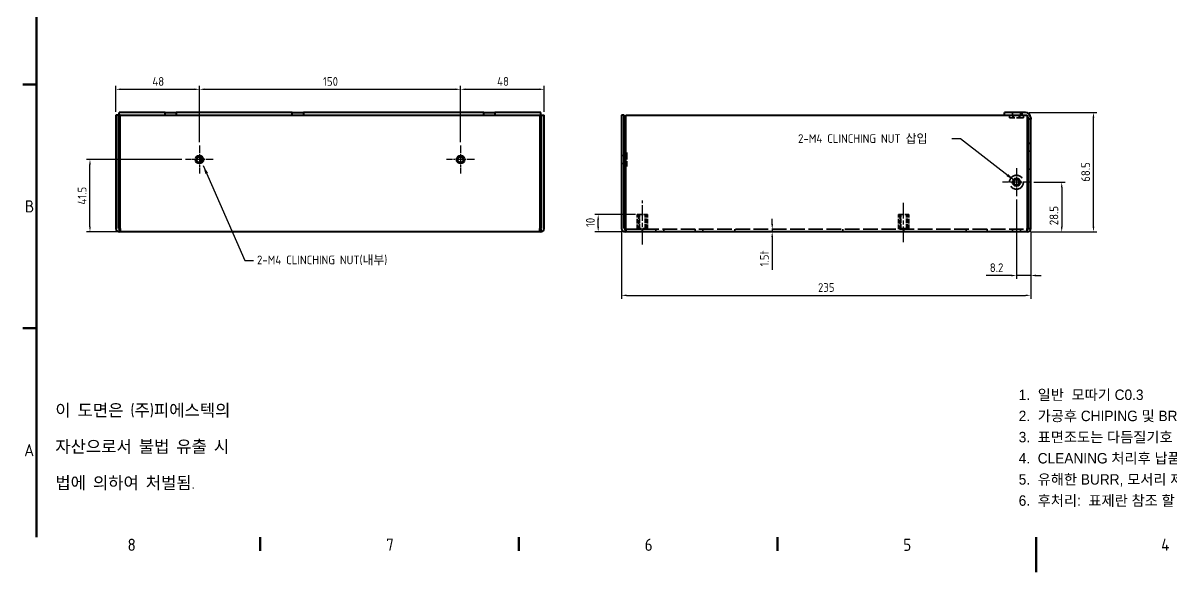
# Model space of a CAD drawing. Header units: millimetres. Extents: x 0 to 1188, y 0 to 840.
# Drawn here: x 12 to 672, y 0 to 315 of the extents above; entities that cross this region are included whole.
import ezdxf

# ---------------------------------------------------------------- set-up
doc = ezdxf.new("R2010")
doc.units = ezdxf.units.MM
doc.header["$LTSCALE"] = 2
doc.linetypes.add('CHAIN', pattern=[0.3543, 0.2362, -0.0295, 0.0591, -0.0295])
doc.linetypes.add('DASHED', pattern=[0.2067, 0.1654, -0.0413])
doc.layers.get('0').update_dxf_attribs({"color": 3, "lineweight": 25})
for name, color, linetype, lineweight in [('가려진 것(ISO)', 2, 'DASHED', 35), ('가시적인 것(ISO)', 3, 'Continuous', 40), ('가시적인 좁은 것(ISO)', 3, 'Continuous', 35), ('경계(ISO)', 7, 'Continuous', 50), ('기호(ISO)', 5, 'Continuous', 25), ('중심 표식(ISO)', 1, 'Continuous', 25), ('중심선(ISO)', 1, 'Continuous', 25), ('치수(ISO)', 2, 'Continuous', 25)]:
    doc.layers.add(name, color=color, linetype=linetype, lineweight=lineweight)
doc.styles.add('ISO Proportional', font='arial.ttf')
doc.styles.add('문자 텍스트_PSTEK_POSCO', font='isocp.shx')
doc.styles.add('치수 텍스트_PSTEK_POSCO', font='isocp.shx')
doc.dimstyles.new('치수_PSTEK_POSCO', dxfattribs={"dimscale": 2, "dimtxt": 2.5, "dimasz": 1.5, "dimexe": 1, "dimexo": 1, "dimgap": 1, "dimtad": 1, "dimrnd": 1e-08, "dimdsep": 46, "dimtxsty": '치수 텍스트_PSTEK_POSCO', "dimcen": 0.09, "dimdle": 10, "dimclrd": 7, "dimclre": 7, "dimclrt": 2, "dimadec": 1, "dimazin": 2, "dimtfac": 1, "dimtmove": 0, "dimatfit": 3, "dimfxl": 0, "dimtolj": 1, "dimlwd": -1, "dimlwe": -1, "dimarcsym": 0})
doc.dimstyles.new('치수_PSTEK_POSCO$7', dxfattribs={"dimscale": 2, "dimtxt": 2.5, "dimasz": 2.5, "dimexe": 1, "dimexo": 1, "dimgap": 1, "dimtad": 1, "dimrnd": 1e-08, "dimdsep": 46, "dimtxsty": '치수 텍스트_PSTEK_POSCO', "dimcen": 0.09, "dimdle": 10, "dimclrd": 7, "dimclre": 7, "dimclrt": 2, "dimadec": 1, "dimazin": 2, "dimtfac": 1, "dimtmove": 0, "dimatfit": 3, "dimfxl": 0, "dimtolj": 1, "dimlwd": -1, "dimlwe": -1, "dimarcsym": 0})

# ---------------------------------------------------------------- blocks, each defined once
blk = doc.blocks.new('경계 Default Border')
at = {"layer": '경계(ISO)'}
for p, q in [((10, 140), (6.1, 140)), ((10, 70), (6.1, 70)), ((74.25, 10), (74.25, 6.1)), ((148.5, 10), (148.5, 6.1)), ((222.75, 10), (222.75, 6.1))]:
    blk.add_line(p, q, dxfattribs=at)
at = {"layer": '경계(ISO)', "flags": 128}
for points in [[(10, 10), (10, 410)], [(297, 0), (297, 10)]]:
    blk.add_lwpolyline(points, dxfattribs=at)
at = {"layer": '경계(ISO)', "color": 2, "char_height": 3.5, "attachment_point": 7, "style": '문자 텍스트_PSTEK_POSCO'}
for s, insert in [('B', (6.66, 103.22)), ('A', (6.47, 33.24)), ('8', (36.13, 6.07)), ('7', (110.38, 6.09)), ('6', (184.63, 6.07)), ('5', (258.88, 6.07)), ('4', (332.93, 6.1))]:
    blk.add_mtext(s, dxfattribs=dict(at, insert=insert))
blk = doc.blocks.new('*D22')
at = {"layer": 'Defpoints', "color": 0}
for p in [(355.94, 197.32), (590.94, 197.32), (590.94, 158.87)]:
    blk.add_point(p, dxfattribs=at)
at = {"layer": '치수(ISO)', "color": 7}
for p, q in [((355.94, 195.32), (355.94, 156.87)), ((590.94, 195.32), (590.94, 156.87)), ((358.94, 158.87), (587.94, 158.87))]:
    blk.add_line(p, q, dxfattribs=at)
for points in [[(358.94, 159.37), (358.94, 158.37), (355.94, 158.87)], [(587.94, 159.37), (587.94, 158.37), (590.94, 158.87)]]:
    blk.add_solid(points, dxfattribs=at)
at = {"layer": '치수(ISO)', "color": 2, "insert": (468.77, 163.37), "char_height": 5, "attachment_point": 4, "style": '치수 텍스트_PSTEK_POSCO'}
blk.add_mtext('\\A1;235', dxfattribs=at)
blk = doc.blocks.new('*D23')
at = {"layer": 'Defpoints', "color": 0}
for p in [(582.74, 215.82), (590.94, 197.32), (590.94, 170.26)]:
    blk.add_point(p, dxfattribs=at)
at = {"layer": '치수(ISO)', "color": 7}
for p, q in [((582.74, 213.82), (582.74, 168.26)), ((590.94, 195.32), (590.94, 168.26)), ((579.74, 170.26), (565.44, 170.26)), ((590.94, 170.26), (582.74, 170.26)), ((593.94, 170.26), (596.94, 170.26))]:
    blk.add_line(p, q, dxfattribs=at)
for points in [[(579.74, 170.76), (579.74, 169.76), (582.74, 170.26)], [(593.94, 170.76), (593.94, 169.76), (590.94, 170.26)]]:
    blk.add_solid(points, dxfattribs=at)
at = {"layer": '치수(ISO)', "color": 2, "insert": (567.44, 174.76), "char_height": 5, "attachment_point": 4, "style": '치수 텍스트_PSTEK_POSCO'}
blk.add_mtext('\\A1;8.2', dxfattribs=at)
blk = doc.blocks.new('*D24')
at = {"layer": 'Defpoints', "color": 0}
for p in [(442.48, 196.82), (448.99, 196.82), (448.99, 195.32)]:
    blk.add_point(p, dxfattribs=at)
at = {"layer": '치수(ISO)', "color": 7}
for p, q in [((442.48, 199.82), (442.48, 202.82)), ((442.48, 196.82), (442.48, 195.32)), ((442.48, 192.32), (442.48, 173.49))]:
    blk.add_line(p, q, dxfattribs=at)
for points in [[(441.98, 199.82), (442.98, 199.82), (442.48, 196.82)], [(441.98, 192.32), (442.98, 192.32), (442.48, 195.32)]]:
    blk.add_solid(points, dxfattribs=at)
at = {"layer": '치수(ISO)', "color": 2, "insert": (437.98, 175.49), "char_height": 5, "attachment_point": 4, "rotation": 90, "style": '치수 텍스트_PSTEK_POSCO'}
blk.add_mtext('\\A1;1.5t', dxfattribs=at)
blk = doc.blocks.new('*D25')
at = {"layer": 'Defpoints', "color": 0}
for p in [(590.74, 223.82), (588.94, 195.32), (608.74, 195.32)]:
    blk.add_point(p, dxfattribs=at)
at = {"layer": '치수(ISO)', "color": 7}
for p, q in [((592.74, 223.82), (610.74, 223.82)), ((608.74, 220.82), (608.74, 198.32)), ((590.94, 195.32), (610.74, 195.32))]:
    blk.add_line(p, q, dxfattribs=at)
for points in [[(608.24, 220.82), (609.24, 220.82), (608.74, 223.82)], [(608.24, 198.32), (609.24, 198.32), (608.74, 195.32)]]:
    blk.add_solid(points, dxfattribs=at)
at = {"layer": '치수(ISO)', "color": 2, "insert": (604.24, 199.15), "char_height": 5, "attachment_point": 4, "rotation": 90, "style": '치수 텍스트_PSTEK_POSCO'}
blk.add_mtext('\\A1;28.5', dxfattribs=at)
blk = doc.blocks.new('*D26')
at = {"layer": 'Defpoints', "color": 0}
for p in [(587.94, 263.82), (626.97, 263.82), (588.94, 195.32)]:
    blk.add_point(p, dxfattribs=at)
at = {"layer": '치수(ISO)', "color": 7}
for p, q in [((589.94, 263.82), (628.97, 263.82)), ((626.97, 198.32), (626.97, 260.82)), ((590.94, 195.32), (628.97, 195.32))]:
    blk.add_line(p, q, dxfattribs=at)
for points in [[(626.47, 260.82), (627.47, 260.82), (626.97, 263.82)], [(626.47, 198.32), (627.47, 198.32), (626.97, 195.32)]]:
    blk.add_solid(points, dxfattribs=at)
at = {"layer": '치수(ISO)', "color": 2, "insert": (622.47, 224.07), "char_height": 5, "attachment_point": 4, "rotation": 90, "style": '치수 텍스트_PSTEK_POSCO'}
blk.add_mtext('\\A1;68.5', dxfattribs=at)
blk = doc.blocks.new('*D27')
at = {"layer": 'Defpoints', "color": 0}
for p in [(342.55, 205.32), (365.94, 205.32), (358.5, 195.32)]:
    blk.add_point(p, dxfattribs=at)
at = {"layer": '치수(ISO)', "color": 7}
for p, q in [((363.94, 205.32), (340.55, 205.32)), ((342.55, 198.32), (342.55, 202.32)), ((356.5, 195.32), (340.55, 195.32))]:
    blk.add_line(p, q, dxfattribs=at)
for points in [[(342.05, 202.32), (343.05, 202.32), (342.55, 205.32)], [(342.05, 198.32), (343.05, 198.32), (342.55, 195.32)]]:
    blk.add_solid(points, dxfattribs=at)
at = {"layer": '치수(ISO)', "color": 2, "insert": (338.05, 198.07), "char_height": 5, "attachment_point": 4, "rotation": 90, "style": '치수 텍스트_PSTEK_POSCO'}
blk.add_mtext('\\A1;10', dxfattribs=at)
blk = doc.blocks.new('주석-판금')
at = {"layer": '기호(ISO)', "color": 2, "insert": (-40.78, 16.76), "char_height": 3, "width": 116.6778, "attachment_point": 1, "line_spacing_factor": 1.214608, "style": 'ISO Proportional'}
blk.add_mtext('\\f굴림|b0|i0;\\H3.0000;1.  일반  모따기 C0.3\\P2.  가공후 CHIPING 및 BROKEN 없을 것.\\P3.  표면조도는 다듬질기호 Ra값을 준수할 것.\\P4.  CLEANING 처리후 납품 할 것.\\P5.  유해한 BURR, 모서리 제거 할 것.\\P6.  후처리:  표제란 참조 할 것.', dxfattribs=at)
blk = doc.blocks.new('*D46')
at = {"layer": 'Defpoints', "color": 0}
for p in [(50.68, 236.82), (105.52, 236.82), (68.09, 195.32)]:
    blk.add_point(p, dxfattribs=at)
at = {"layer": '치수(ISO)', "color": 7}
for p, q in [((103.52, 236.82), (48.68, 236.82)), ((50.68, 198.32), (50.68, 233.82)), ((66.09, 195.32), (48.68, 195.32))]:
    blk.add_line(p, q, dxfattribs=at)
for points in [[(50.18, 233.82), (51.18, 233.82), (50.68, 236.82)], [(50.18, 198.32), (51.18, 198.32), (50.68, 195.32)]]:
    blk.add_solid(points, dxfattribs=at)
at = {"layer": '치수(ISO)', "color": 2, "insert": (46.18, 210.97), "char_height": 5, "attachment_point": 4, "rotation": 90, "style": '치수 텍스트_PSTEK_POSCO'}
blk.add_mtext('\\A1;41.5', dxfattribs=at)
blk = doc.blocks.new('*D47')
at = {"layer": 'Defpoints', "color": 0}
for p in [(113.52, 277.18), (65.52, 262.32), (113.52, 244.82)]:
    blk.add_point(p, dxfattribs=at)
at = {"layer": '치수(ISO)', "color": 7}
for p, q in [((65.52, 264.32), (65.52, 279.18)), ((68.52, 277.18), (110.52, 277.18)), ((113.52, 246.82), (113.52, 279.18))]:
    blk.add_line(p, q, dxfattribs=at)
for points in [[(68.52, 277.68), (68.52, 276.68), (65.52, 277.18)], [(110.52, 277.68), (110.52, 276.68), (113.52, 277.18)]]:
    blk.add_solid(points, dxfattribs=at)
at = {"layer": '치수(ISO)', "color": 2, "insert": (86.52, 281.68), "char_height": 5, "attachment_point": 4, "style": '치수 텍스트_PSTEK_POSCO'}
blk.add_mtext('\\A1;48', dxfattribs=at)
blk = doc.blocks.new('*D48')
at = {"layer": 'Defpoints', "color": 0}
for p in [(263.52, 277.18), (113.52, 244.82), (263.52, 244.82)]:
    blk.add_point(p, dxfattribs=at)
at = {"layer": '치수(ISO)', "color": 7}
for p, q in [((113.52, 246.82), (113.52, 279.18)), ((116.52, 277.18), (260.52, 277.18)), ((263.52, 246.82), (263.52, 279.18))]:
    blk.add_line(p, q, dxfattribs=at)
for points in [[(116.52, 277.68), (116.52, 276.68), (113.52, 277.18)], [(260.52, 277.68), (260.52, 276.68), (263.52, 277.18)]]:
    blk.add_solid(points, dxfattribs=at)
at = {"layer": '치수(ISO)', "color": 2, "insert": (184.52, 281.68), "char_height": 5, "attachment_point": 4, "style": '치수 텍스트_PSTEK_POSCO'}
blk.add_mtext('\\A1;150', dxfattribs=at)
blk = doc.blocks.new('*D49')
at = {"layer": 'Defpoints', "color": 0}
for p in [(311.52, 277.18), (311.52, 262.32), (263.52, 244.82)]:
    blk.add_point(p, dxfattribs=at)
at = {"layer": '치수(ISO)', "color": 7}
for p, q in [((263.52, 246.82), (263.52, 279.18)), ((266.52, 277.18), (308.52, 277.18)), ((311.52, 264.32), (311.52, 279.18))]:
    blk.add_line(p, q, dxfattribs=at)
for points in [[(266.52, 277.68), (266.52, 276.68), (263.52, 277.18)], [(308.52, 277.68), (308.52, 276.68), (311.52, 277.18)]]:
    blk.add_solid(points, dxfattribs=at)
at = {"layer": '치수(ISO)', "color": 2, "insert": (284.52, 281.68), "char_height": 5, "attachment_point": 4, "style": '치수 텍스트_PSTEK_POSCO'}
blk.add_mtext('\\A1;48', dxfattribs=at)

msp = doc.modelspace()

# ---------------------------------------------------------------- linework, layer by layer
at = {"layer": '가려진 것(ISO)', "ltscale": 1.428422}
for p, q in [((580.492, 262.322), (580.492, 263.822)), ((584.992, 262.322), (584.992, 263.822)), ((585.992, 263.822), (585.992, 262.322)), ((578.742, 262.322), (578.742, 260.822)), ((580.742, 262.322), (580.742, 260.822)), ((581.121, 262.322), (581.121, 260.822)), ((584.363, 262.322), (584.363, 260.822)), ((584.742, 260.822), (584.742, 262.322)), ((586.742, 262.322), (586.742, 260.822)), ((590.942, 246.322), (589.442, 246.322)), ((590.942, 246.072), (589.442, 246.072)), ((357.442, 239.072), (355.942, 239.072)), ((358.942, 238.822), (357.442, 238.822)), ((357.442, 238.443), (358.942, 238.443)), ((590.942, 241.572), (589.442, 241.572)), ((357.442, 234.572), (355.942, 234.572)), ((357.442, 235.201), (358.942, 235.201)), ((357.442, 234.822), (358.942, 234.822)), ((590.942, 231.322), (589.442, 231.322)), ((375.692, 195.322), (375.692, 196.822)), ((380.192, 195.322), (380.192, 196.822)), ((398.192, 195.322), (398.192, 196.822)), ((402.692, 195.322), (402.692, 196.822)), ((420.942, 196.822), (420.942, 195.322)), ((482.942, 196.822), (482.942, 195.322)), ((553.942, 196.822), (553.942, 195.322)), ((565.942, 196.822), (565.942, 195.322)), ((580.492, 195.322), (580.492, 196.822)), ((584.992, 195.322), (584.992, 196.822))]:
    msp.add_line(p, q, dxfattribs=at)
at = {"layer": '가려진 것(ISO)', "ltscale": 11.967462}
for p, q in [((586.742, 260.822), (578.742, 260.822)), ((358.942, 240.822), (358.942, 232.822))]:
    msp.add_line(p, q, dxfattribs=at)
at = {"layer": '가려진 것(ISO)', "ltscale": 0.418305}
for p, q in [((358.502, 240.822), (358.942, 240.822)), ((358.502, 232.822), (358.942, 232.822))]:
    msp.add_line(p, q, dxfattribs=at)
at = {"layer": '가려진 것(ISO)', "ltscale": 8.825976}
for p, q in [((364.992, 205.322), (370.892, 205.322)), ((514.992, 205.322), (520.892, 205.322))]:
    msp.add_line(p, q, dxfattribs=at)
at = {"layer": '가려진 것(ISO)', "ltscale": 8.09486}
for p, q in [((364.992, 196.822), (364.992, 205.322)), ((370.892, 196.822), (370.892, 205.322)), ((514.992, 196.822), (514.992, 205.322)), ((520.892, 196.822), (520.892, 205.322))]:
    msp.add_line(p, q, dxfattribs=at)
at = {"layer": '가려진 것(ISO)', "ltscale": 7.618686}
for p, q in [((365.942, 205.322), (365.942, 197.322)), ((366.321, 197.322), (366.321, 205.322)), ((369.563, 197.322), (369.563, 205.322)), ((369.942, 197.322), (369.942, 205.322)), ((515.942, 205.322), (515.942, 197.322)), ((516.321, 197.322), (516.321, 205.322)), ((519.563, 197.322), (519.563, 205.322)), ((519.942, 197.322), (519.942, 205.322))]:
    msp.add_line(p, q, dxfattribs=at)
at = {"layer": '가려진 것(ISO)', "ltscale": 25.337482}
msp.add_line((358.502, 196.822), (588.942, 196.822), dxfattribs=at)
at = {"layer": '가려진 것(ISO)', "ltscale": 5.983681}
for p, q in [((369.942, 197.322), (365.942, 197.322)), ((519.942, 197.322), (515.942, 197.322))]:
    msp.add_line(p, q, dxfattribs=at)
at = {"layer": '가려진 것(ISO)', "ltscale": 1.800898}
for p, q in [((367.942, 196.348), (366.321, 197.322)), ((367.942, 196.348), (369.563, 197.322)), ((517.942, 196.348), (516.321, 197.322)), ((517.942, 196.348), (519.563, 197.322))]:
    msp.add_line(p, q, dxfattribs=at)
at = {"layer": '가려진 것(ISO)', "ltscale": 30.397606}
msp.add_circle((582.742, 223.822), 4, dxfattribs=at)
at = {"layer": '가려진 것(ISO)', "ltscale": 1.042332}
msp.add_arc((587.942, 260.822), 1.5, 48.189685, 90, dxfattribs=at)
at = {"layer": '가시적인 것(ISO)'}
for p, q in [((93.774, 263.822), (67.524, 263.822)), ((67.524, 262.322), (67.524, 263.822)), ((93.774, 263.822), (100.274, 263.822)), ((93.774, 262.322), (93.774, 263.822)), ((100.274, 263.822), (100.274, 262.322)), ((166.774, 263.822), (100.274, 263.822)), ((166.774, 262.322), (166.774, 263.822)), ((166.774, 263.822), (173.274, 263.822)), ((173.274, 263.822), (173.274, 262.322)), ((276.774, 263.822), (173.274, 263.822)), ((276.774, 262.322), (276.774, 263.822)), ((276.774, 263.822), (283.274, 263.822)), ((283.274, 263.822), (283.274, 262.322)), ((309.524, 263.822), (283.274, 263.822)), ((309.524, 262.322), (309.524, 263.822)), ((587.942, 263.822), (575.942, 263.822)), ((575.942, 262.322), (575.942, 263.822)), ((67.024, 262.322), (65.524, 262.322)), ((65.524, 262.322), (65.524, 197.322)), ((67.024, 197.322), (67.024, 262.322)), ((67.524, 260.072), (67.024, 260.072)), ((68.085, 262.322), (67.524, 262.322)), ((67.524, 262.322), (67.524, 260.822)), ((67.524, 260.822), (67.524, 260.072)), ((68.085, 197.322), (68.085, 262.322)), ((68.085, 262.322), (308.964, 262.322)), ((309.524, 262.322), (308.964, 262.322)), ((308.964, 262.322), (308.964, 197.322)), ((309.524, 262.322), (309.524, 260.822)), ((309.524, 260.072), (309.524, 260.822)), ((310.024, 260.072), (309.524, 260.072)), ((310.024, 197.322), (310.024, 262.322)), ((310.024, 262.322), (311.524, 262.322)), ((311.524, 197.322), (311.524, 262.322)), ((357.442, 262.322), (355.942, 262.322)), ((355.942, 262.322), (355.942, 197.322)), ((357.442, 197.322), (357.442, 262.322)), ((358.502, 197.322), (358.502, 262.322)), ((358.502, 262.322), (588.942, 262.322)), ((588.942, 262.322), (588.942, 197.322)), ((589.442, 260.072), (589.442, 260.822)), ((590.942, 260.072), (589.442, 260.072)), ((589.442, 260.072), (589.442, 197.322)), ((590.942, 260.822), (590.942, 260.072)), ((590.942, 197.322), (590.942, 260.072)), ((114.524, 235.546), (114.524, 238.097)), ((265.024, 237.436), (265.024, 236.207)), ((357.442, 240.822), (358.502, 240.822)), ((357.442, 232.822), (358.502, 232.822)), ((67.024, 227.822), (68.085, 227.822)), ((310.024, 227.822), (308.964, 227.822)), ((67.024, 219.822), (68.085, 219.822)), ((310.024, 219.822), (308.964, 219.822)), ((67.024, 197.322), (67.524, 197.322)), ((67.524, 197.322), (67.524, 196.822)), ((67.524, 196.822), (67.524, 195.322)), ((67.524, 196.822), (68.085, 196.822)), ((68.085, 195.322), (67.524, 195.322)), ((68.085, 197.322), (68.085, 195.322)), ((308.964, 195.322), (68.085, 195.322)), ((308.964, 195.322), (308.964, 197.322)), ((308.964, 196.822), (309.524, 196.822)), ((309.524, 195.322), (308.964, 195.322)), ((309.524, 197.322), (310.024, 197.322)), ((309.524, 196.822), (309.524, 197.322)), ((309.524, 196.822), (309.524, 195.322)), ((357.942, 196.822), (357.942, 195.322)), ((357.942, 196.822), (358.502, 196.822)), ((358.502, 195.322), (357.942, 195.322)), ((358.502, 197.322), (358.502, 195.322)), ((588.942, 195.322), (358.502, 195.322)), ((588.942, 195.322), (588.942, 197.322)), ((589.442, 197.322), (590.942, 197.322))]:
    msp.add_line(p, q, dxfattribs=at)
for centre, radius in [((113.524, 236.822), 2.25), ((113.524, 236.822), 1.621), ((263.524, 236.822), 2.25), ((263.524, 236.822), 1.621), ((582.742, 223.822), 2.25), ((582.742, 223.822), 1.621)]:
    msp.add_circle(centre, radius, dxfattribs=at)
for centre, radius, start, end in [((587.942, 260.822), 3, 0, 90), ((587.942, 260.822), 1.5, 0, 48.189685), ((67.524, 197.322), 2, 180, 270), ((67.524, 197.322), 0.5, 180, 270), ((309.524, 197.322), 2, 270, 0), ((309.524, 197.322), 0.5, 270, 0), ((357.942, 197.322), 2, 180, 270), ((357.942, 197.322), 0.5, 180, 270), ((588.942, 197.322), 0.5, 270, 0), ((588.942, 197.322), 2, 270, 0)]:
    msp.add_arc(centre, radius, start, end, dxfattribs=at)
at = {"layer": '가시적인 좁은 것(ISO)'}
for centre, start, end in [((113.524, 236.822), 190, 100), ((263.524, 236.822), 190, 100), ((582.742, 223.822), 280, 190)]:
    msp.add_arc(centre, 2, start, end, dxfattribs=at)
at = {"layer": '중심 표식(ISO)', "linetype": 'CHAIN', "ltscale": 8.88956}
for p, q in [((113.524, 244.822), (113.524, 228.822)), ((263.524, 244.822), (263.524, 228.822)), ((121.524, 236.822), (105.524, 236.822)), ((271.524, 236.822), (255.524, 236.822)), ((582.742, 231.822), (582.742, 215.822)), ((590.742, 223.822), (574.742, 223.822))]:
    msp.add_line(p, q, dxfattribs=at)
at = {"layer": '중심선(ISO)', "linetype": 'CHAIN', "ltscale": 19.051651}
for p, q in [((367.942, 188.14), (367.942, 213.379)), ((517.942, 189.45), (517.942, 212.243))]:
    msp.add_line(p, q, dxfattribs=at)

# ---------------------------------------------------------------- block references
at = {"xscale": 2, "yscale": 2, "zscale": 2}
for name, p in [('경계 Default Border', (0, 0)), ('주석-판금', (665.6, 71.262))]:
    msp.add_blockref(name, p, dxfattribs=at)

# ---------------------------------------------------------------- texts
at = {"layer": '기호(ISO)', "color": 2, "insert": (457.334, 248.66), "char_height": 5, "width": 86.30745, "attachment_point": 4, "line_spacing_factor": 0.4375, "style": '치수 텍스트_PSTEK_POSCO'}
msp.add_mtext('{2-M4 CLINCHING NUT 삽입}', dxfattribs=at)
at = {"layer": '기호(ISO)', "color": 2, "insert": (146.623, 178.93), "char_height": 5, "width": 87.6758, "attachment_point": 4, "style": '치수 텍스트_PSTEK_POSCO'}
msp.add_mtext('{\\fISOCP|b0|i0;\\H5.0000;2-M4 CLINCHING NUT(내부)}', dxfattribs=at)
at = {"layer": '기호(ISO)', "color": 7, "insert": (30.789, 71.7), "char_height": 7, "width": 138.32895, "attachment_point": 4, "line_spacing_factor": 1.78626, "style": '문자 텍스트_PSTEK_POSCO'}
msp.add_mtext('{이 도면은 (주)피에스텍의\\P자산으로서 불법 유출 시 \\P법에 의하여 처벌됨.}', dxfattribs=at)

# ---------------------------------------------------------------- dimensions: what is measured, and where the dimension line sits
at = {"layer": '치수(ISO)', "color": 7}
for base, p1, p2, angle, override, picture, middle in [((113.524, 277.177), (65.524, 262.322), (113.524, 244.822), 180, {"dimdec": 2, "dimtp": 0, "dimtm": 0, "dimtdec": 2, "dimtofl": 0, "dimatfit": 1}, '*D47', (89.524, 277.177)), ((263.524, 277.177), (113.524, 244.822), (263.524, 244.822), 180, {"dimdec": 2, "dimtp": 0, "dimtm": 0, "dimtdec": 2, "dimtofl": 0, "dimatfit": 1}, '*D48', (188.524, 277.177)), ((311.524, 277.177), (263.524, 244.822), (311.524, 262.322), 180, {"dimdec": 2, "dimtp": 0, "dimtm": 0, "dimtdec": 2, "dimtofl": 0, "dimatfit": 1}, '*D49', (287.524, 277.177)), ((626.971, 263.822), (588.942, 195.322), (587.942, 263.822), 90, {"dimdec": 2, "dimtp": 0, "dimtm": 0, "dimtdec": 2, "dimtofl": 0, "dimatfit": 1}, '*D26', (626.971, 229.572)), ((50.675, 236.822), (68.085, 195.322), (105.524, 236.822), 90, {"dimdec": 2, "dimtp": 0, "dimtm": 0, "dimtdec": 2, "dimtofl": 0, "dimatfit": 1}, '*D46', (50.675, 216.072)), ((608.742, 195.322), (590.742, 223.822), (588.942, 195.322), 90, {"dimdec": 2, "dimtp": 0, "dimtm": 0, "dimtdec": 2, "dimtofl": 0, "dimatfit": 1}, '*D25', (608.742, 204.572)), ((590.942, 170.261), (582.742, 215.822), (590.942, 197.322), 180, {"dimdec": 2, "dimtp": 0, "dimtm": 0, "dimtdec": 2, "dimtofl": 1, "dimatfit": 1}, '*D23', (571.092, 170.261)), ((342.55, 205.322), (358.502, 195.322), (365.942, 205.322), 90, {"dimdec": 2, "dimtp": 0, "dimtm": 0, "dimtdec": 2, "dimtofl": 0, "dimatfit": 1}, '*D27', (342.55, 200.322)), ((590.942, 158.872), (355.942, 197.322), (590.942, 197.322), 180, {"dimdec": 2, "dimtp": 0, "dimtm": 0, "dimtdec": 2, "dimtofl": 0, "dimatfit": 1}, '*D22', (473.442, 158.872))]:
    dim = msp.add_linear_dim(base=base, p1=p1, p2=p2, angle=angle, dimstyle='치수_PSTEK_POSCO', override=override, dxfattribs=at)
    dim.commit()
    dim.dimension.update_dxf_attribs({"geometry": picture, "text_midpoint": middle, "dimtype": 160})
dim = msp.add_linear_dim(base=(442.476, 196.822), p1=(448.986, 195.322), p2=(448.986, 196.822), angle=90, text='<>t', dimstyle='치수_PSTEK_POSCO', override={"dimdec": 2, "dimse1": 1, "dimse2": 1, "dimtp": 0, "dimtm": 0, "dimtdec": 2, "dimtofl": 1, "dimatfit": 1}, dxfattribs=at)
dim.commit()
dim.dimension.update_dxf_attribs({"geometry": '*D24', "text_midpoint": (442.476, 179.99), "dimtype": 160})

# ---------------------------------------------------------------- leaders
at = {"layer": '기호(ISO)', "color": 7, "annotation_type": 0, "has_hookline": 1}
for points, hookline_direction, text_width in [([(581.499, 224.862), (550.642, 248.66), (545.642, 248.66)], 1, 74.747), ([(115.695, 233.462), (139.623, 178.93), (144.623, 178.93)], 0, 84.359)]:
    msp.add_leader(points, dimstyle='치수_PSTEK_POSCO$7', override={"dimtad": 0}, dxfattribs=dict(at, hookline_direction=hookline_direction, text_width=text_width))

doc.saveas('drawing.dxf')
